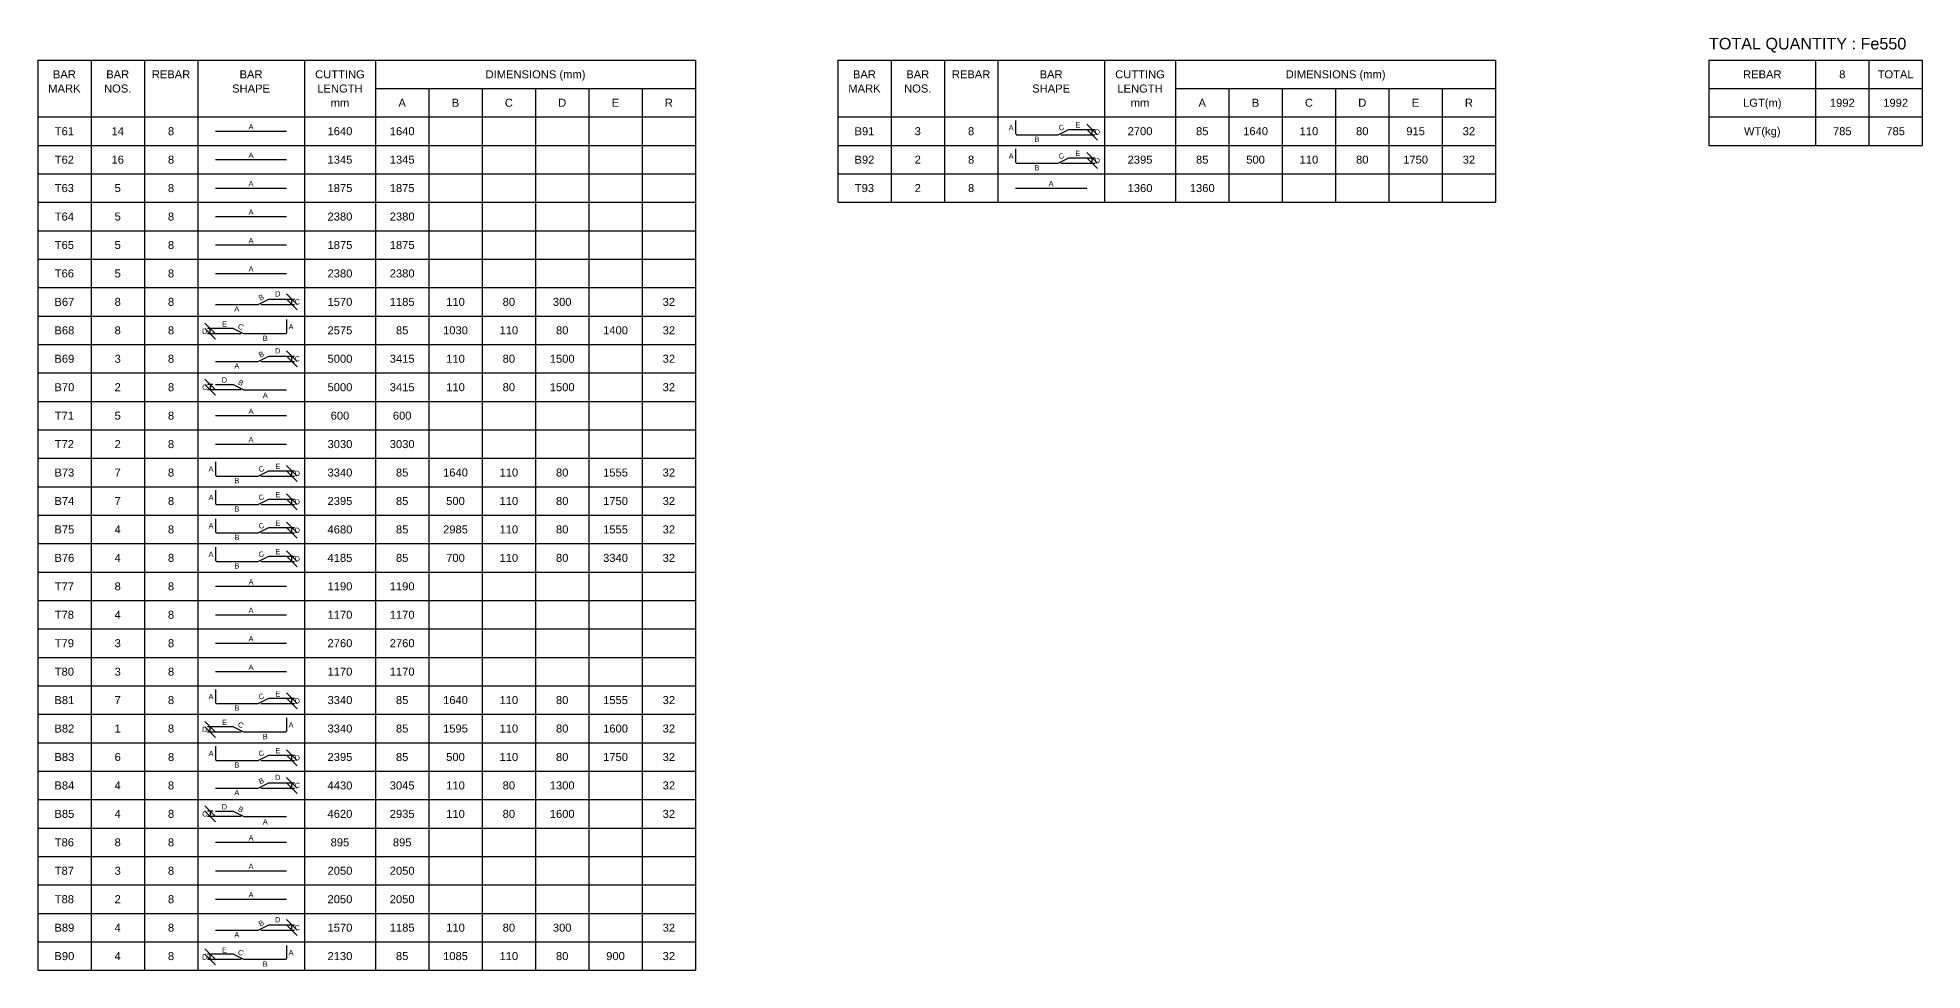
# Model space of a CAD drawing. Header units: inches. Extents: x -3300 to 111336, y -25085 to 3300.
# Drawn here: x 58336 to 111336, y -25085 to 1145 of the extents above; entities that cross this region are included whole.
import ezdxf
from ezdxf.enums import TextEntityAlignment as Align

# ---------------------------------------------------------------- set-up
doc = ezdxf.new("R2010")
doc.units = ezdxf.units.IN
doc.header["$LTSCALE"] = 1000
doc.header["$MEASUREMENT"] = 0
for name, color, linetype in [('Dimension', 31, 'Continuous'), ('Reinforcement', 4, 'Continuous'), ('Schedule Header', 4, 'Continuous'), ('Schedule Line', 60, 'Continuous'), ('Text', 31, 'Continuous')]:
    doc.layers.add(name, color=color, linetype=linetype)
doc.styles.add('SC-BBS1', font='SansSerif')
doc.dimstyles.new('SCBBSDim', dxfattribs={"dimtxt": 225, "dimasz": 0.18, "dimexe": 75, "dimexo": 75, "dimgap": 100, "dimtad": 1, "dimtoh": 1, "dimdec": 0, "dimzin": 0, "dimdsep": 46, "dimtxsty": 'SC-BBS1', "dimtsz": 150, "dimcen": 0.09, "dimclrd": 8, "dimclre": 8, "dimclrt": 31, "dimadec": 0, "dimazin": 0, "dimtfac": 1, "dimtdec": 0, "dimtix": 1, "dimtofl": 0, "dimtmove": 0, "dimatfit": 3, "dimfxl": 1, "dimtolj": 1, "dimtzin": 0, "dimarcsym": 0})

# ---------------------------------------------------------------- blocks, each defined once
blk = doc.blocks.new('*D131')
at = {"color": 8, "linetype": 'ByBlock', "lineweight": -2}
for p, q in [((64611, -6360), (65561, -6360)), ((64911, -6210), (65561, -6210)), ((65636, -6360), (65336, -6060)), ((65336, -6210), (65636, -6510)), ((65486, -6360), (65486, -6210))]:
    blk.add_line(p, q, dxfattribs=at)
at = {"layer": 'Defpoints', "color": 31}
for p in [(64536, -6360), (64836, -6210), (65486, -6360)]:
    blk.add_point(p, dxfattribs=at)
blk = doc.blocks.new('*D132')
at = {"color": 8, "linetype": 'ByBlock', "lineweight": -2}
for p, q in [((63336, -7185), (63036, -6885)), ((63036, -7035), (63336, -7335)), ((63761, -7035), (63111, -7035)), ((64061, -7185), (63111, -7185)), ((63186, -7185), (63186, -7035))]:
    blk.add_line(p, q, dxfattribs=at)
at = {"layer": 'Defpoints', "color": 31}
for p in [(63186, -7185), (63836, -7035), (64136, -7185)]:
    blk.add_point(p, dxfattribs=at)
blk = doc.blocks.new('*D133')
at = {"color": 8, "linetype": 'ByBlock', "lineweight": -2}
for p, q in [((64911, -7810), (65561, -7810)), ((65636, -7960), (65336, -7660)), ((65336, -7810), (65636, -8110)), ((65486, -7960), (65486, -7810)), ((64611, -7960), (65561, -7960))]:
    blk.add_line(p, q, dxfattribs=at)
at = {"layer": 'Defpoints', "color": 31}
for p in [(64836, -7810), (64536, -7960), (65486, -7960)]:
    blk.add_point(p, dxfattribs=at)
blk = doc.blocks.new('*D134')
at = {"color": 8, "linetype": 'ByBlock', "lineweight": -2}
for p, q in [((63336, -8760), (63036, -8460)), ((63036, -8610), (63336, -8910)), ((63261, -8610), (63111, -8610)), ((64061, -8760), (63111, -8760)), ((63186, -8610), (63186, -8760))]:
    blk.add_line(p, q, dxfattribs=at)
at = {"layer": 'Defpoints', "color": 31}
for p in [(63186, -8610), (63336, -8610), (64136, -8760)]:
    blk.add_point(p, dxfattribs=at)
blk = doc.blocks.new('*D135')
at = {"color": 8, "linetype": 'ByBlock', "lineweight": -2}
for p, q in [((64911, -11035), (65561, -11035)), ((65636, -11185), (65336, -10885)), ((65336, -11035), (65636, -11335)), ((65486, -11185), (65486, -11035)), ((64611, -11185), (65561, -11185))]:
    blk.add_line(p, q, dxfattribs=at)
at = {"layer": 'Defpoints', "color": 31}
for p in [(64836, -11035), (64536, -11185), (65486, -11185)]:
    blk.add_point(p, dxfattribs=at)
blk = doc.blocks.new('*D136')
at = {"color": 8, "linetype": 'ByBlock', "lineweight": -2}
for p, q in [((64611, -11985), (65561, -11985)), ((64911, -11835), (65561, -11835)), ((65636, -11985), (65336, -11685)), ((65336, -11835), (65636, -12135)), ((65486, -11985), (65486, -11835))]:
    blk.add_line(p, q, dxfattribs=at)
at = {"layer": 'Defpoints', "color": 31}
for p in [(64536, -11985), (64836, -11835), (65486, -11985)]:
    blk.add_point(p, dxfattribs=at)
blk = doc.blocks.new('*D137')
at = {"color": 8, "linetype": 'ByBlock', "lineweight": -2}
for p, q in [((64911, -12635), (65561, -12635)), ((65636, -12785), (65336, -12485)), ((65336, -12635), (65636, -12935)), ((65486, -12785), (65486, -12635)), ((64611, -12785), (65561, -12785))]:
    blk.add_line(p, q, dxfattribs=at)
at = {"layer": 'Defpoints', "color": 31}
for p in [(64836, -12635), (64536, -12785), (65486, -12785)]:
    blk.add_point(p, dxfattribs=at)
blk = doc.blocks.new('*D138')
at = {"color": 8, "linetype": 'ByBlock', "lineweight": -2}
for p, q in [((64611, -13585), (65561, -13585)), ((64911, -13435), (65561, -13435)), ((65636, -13585), (65336, -13285)), ((65336, -13435), (65636, -13735)), ((65486, -13585), (65486, -13435))]:
    blk.add_line(p, q, dxfattribs=at)
at = {"layer": 'Defpoints', "color": 31}
for p in [(64536, -13585), (64836, -13435), (65486, -13585)]:
    blk.add_point(p, dxfattribs=at)
blk = doc.blocks.new('*D139')
at = {"color": 8, "linetype": 'ByBlock', "lineweight": -2}
for p, q in [((64911, -17435), (65561, -17435)), ((65636, -17585), (65336, -17285)), ((65336, -17435), (65636, -17735)), ((65486, -17585), (65486, -17435)), ((64611, -17585), (65561, -17585))]:
    blk.add_line(p, q, dxfattribs=at)
at = {"layer": 'Defpoints', "color": 31}
for p in [(64836, -17435), (64536, -17585), (65486, -17585)]:
    blk.add_point(p, dxfattribs=at)
blk = doc.blocks.new('*D140')
at = {"color": 8, "linetype": 'ByBlock', "lineweight": -2}
for p, q in [((63336, -18385), (63036, -18085)), ((63036, -18235), (63336, -18535)), ((63761, -18235), (63111, -18235)), ((64061, -18385), (63111, -18385)), ((63186, -18385), (63186, -18235))]:
    blk.add_line(p, q, dxfattribs=at)
at = {"layer": 'Defpoints', "color": 31}
for p in [(63186, -18385), (63836, -18235), (64136, -18385)]:
    blk.add_point(p, dxfattribs=at)
blk = doc.blocks.new('*D141')
at = {"color": 8, "linetype": 'ByBlock', "lineweight": -2}
for p, q in [((64911, -19035), (65561, -19035)), ((65636, -19185), (65336, -18885)), ((65336, -19035), (65636, -19335)), ((65486, -19185), (65486, -19035)), ((64611, -19185), (65561, -19185))]:
    blk.add_line(p, q, dxfattribs=at)
at = {"layer": 'Defpoints', "color": 31}
for p in [(64836, -19035), (64536, -19185), (65486, -19185)]:
    blk.add_point(p, dxfattribs=at)
blk = doc.blocks.new('*D142')
at = {"color": 8, "linetype": 'ByBlock', "lineweight": -2}
for p, q in [((64611, -19960), (65561, -19960)), ((64911, -19810), (65561, -19810)), ((65636, -19960), (65336, -19660)), ((65336, -19810), (65636, -20110)), ((65486, -19960), (65486, -19810))]:
    blk.add_line(p, q, dxfattribs=at)
at = {"layer": 'Defpoints', "color": 31}
for p in [(64536, -19960), (64836, -19810), (65486, -19960)]:
    blk.add_point(p, dxfattribs=at)
blk = doc.blocks.new('*D143')
at = {"color": 8, "linetype": 'ByBlock', "lineweight": -2}
for p, q in [((63336, -20760), (63036, -20460)), ((63036, -20610), (63336, -20910)), ((63261, -20610), (63111, -20610)), ((63186, -20610), (63186, -20760)), ((64061, -20760), (63111, -20760))]:
    blk.add_line(p, q, dxfattribs=at)
at = {"layer": 'Defpoints', "color": 31}
for p in [(63186, -20610), (63336, -20610), (64136, -20760)]:
    blk.add_point(p, dxfattribs=at)
blk = doc.blocks.new('*D144')
at = {"color": 8, "linetype": 'ByBlock', "lineweight": -2}
for p, q in [((64911, -23810), (65561, -23810)), ((65636, -23960), (65336, -23660)), ((65336, -23810), (65636, -24110)), ((65486, -23960), (65486, -23810)), ((64611, -23960), (65561, -23960))]:
    blk.add_line(p, q, dxfattribs=at)
at = {"layer": 'Defpoints', "color": 31}
for p in [(64836, -23810), (64536, -23960), (65486, -23960)]:
    blk.add_point(p, dxfattribs=at)
blk = doc.blocks.new('*D145')
at = {"color": 8, "linetype": 'ByBlock', "lineweight": -2}
for p, q in [((63336, -24785), (63036, -24485)), ((63036, -24635), (63336, -24935)), ((63761, -24635), (63111, -24635)), ((64061, -24785), (63111, -24785)), ((63186, -24785), (63186, -24635))]:
    blk.add_line(p, q, dxfattribs=at)
at = {"layer": 'Defpoints', "color": 31}
for p in [(63186, -24785), (63836, -24635), (64136, -24785)]:
    blk.add_point(p, dxfattribs=at)
blk = doc.blocks.new('*D146')
at = {"color": 8, "linetype": 'ByBlock', "lineweight": -2}
for p, q in [((87111, -1585), (88061, -1585)), ((87411, -1435), (88061, -1435)), ((88136, -1585), (87836, -1285)), ((87836, -1435), (88136, -1735)), ((87986, -1585), (87986, -1435))]:
    blk.add_line(p, q, dxfattribs=at)
at = {"layer": 'Defpoints', "color": 31}
for p in [(87036, -1585), (87336, -1435), (87986, -1585)]:
    blk.add_point(p, dxfattribs=at)
blk = doc.blocks.new('*D147')
at = {"color": 8, "linetype": 'ByBlock', "lineweight": -2}
for p, q in [((88136, -2385), (87836, -2085)), ((87111, -2385), (88061, -2385)), ((87411, -2235), (88061, -2235)), ((87836, -2235), (88136, -2535)), ((87986, -2385), (87986, -2235))]:
    blk.add_line(p, q, dxfattribs=at)
at = {"layer": 'Defpoints', "color": 31}
for p in [(87036, -2385), (87336, -2235), (87986, -2385)]:
    blk.add_point(p, dxfattribs=at)

msp = doc.modelspace()

# ---------------------------------------------------------------- linework, layer by layer
at = {"layer": 'Reinforcement'}
for points in [[(63336, -1485), (65336, -1485)], [(63336, -2285), (65336, -2285)], [(63336, -3085), (65336, -3085)], [(85836, -3085), (87836, -3085)], [(63336, -3885), (65336, -3885)], [(63336, -4685), (65336, -4685)], [(63336, -5485), (65336, -5485)], [(63336, -6360), (64536, -6360), (64836, -6210), (65336, -6210)], [(63336, -7960), (64536, -7960), (64836, -7810), (65336, -7810)], [(63336, -8610), (63836, -8610), (64136, -8760), (65336, -8760)], [(63336, -9485), (65336, -9485)], [(63336, -10285), (65336, -10285)], [(63336, -14285), (65336, -14285)], [(63336, -15085), (65336, -15085)], [(63336, -15885), (65336, -15885)], [(63336, -16685), (65336, -16685)], [(63336, -19960), (64536, -19960), (64836, -19810), (65336, -19810)], [(63336, -20610), (63836, -20610), (64136, -20760), (65336, -20760)], [(63336, -21485), (65336, -21485)], [(63336, -22285), (65336, -22285)], [(63336, -23085), (65336, -23085)], [(63336, -23960), (64536, -23960), (64836, -23810), (65336, -23810)]]:
    msp.add_lwpolyline(points, dxfattribs=at)
for points in [[(85836, -1185), (85836, -1535, 0.5), (85886, -1585), (87036, -1585), (87336, -1435), (87836, -1435)], [(85836, -1985), (85836, -2335, 0.5), (85886, -2385), (87036, -2385), (87336, -2235), (87836, -2235)], [(65336, -6785), (65336, -7135, -0.5), (65286, -7185), (64136, -7185), (63836, -7035), (63336, -7035)], [(63336, -10785), (63336, -11135, 0.5), (63386, -11185), (64536, -11185), (64836, -11035), (65336, -11035)], [(63336, -11585), (63336, -11935, 0.5), (63386, -11985), (64536, -11985), (64836, -11835), (65336, -11835)], [(63336, -12385), (63336, -12735, 0.5), (63386, -12785), (64536, -12785), (64836, -12635), (65336, -12635)], [(63336, -13185), (63336, -13535, 0.5), (63386, -13585), (64536, -13585), (64836, -13435), (65336, -13435)], [(63336, -17185), (63336, -17535, 0.5), (63386, -17585), (64536, -17585), (64836, -17435), (65336, -17435)], [(65336, -17985), (65336, -18335, -0.5), (65286, -18385), (64136, -18385), (63836, -18235), (63336, -18235)], [(63336, -18785), (63336, -19135, 0.5), (63386, -19185), (64536, -19185), (64836, -19035), (65336, -19035)], [(65336, -24385), (65336, -24735, -0.5), (65286, -24785), (64136, -24785), (63836, -24635), (63336, -24635)]]:
    msp.add_lwpolyline(points, format="xyb", dxfattribs=at)
at = {"layer": 'Schedule Line'}
for p, q in [((58336, 515), (76836, 515)), ((58336, 515), (58336, -25085)), ((58336, 515), (58336, -25085)), ((59836, 515), (59836, -25085)), ((61336, 515), (61336, -25085)), ((62836, 515), (62836, -25085)), ((65836, 515), (65836, -25085)), ((67836, 515), (67836, -25085)), ((76836, 515), (76836, -25085)), ((80836, 515), (99336, 515)), ((80836, 515), (80836, -3485)), ((80836, 515), (80836, -3485)), ((82336, 515), (82336, -3485)), ((83836, 515), (83836, -3485)), ((85336, 515), (85336, -3485)), ((88336, 515), (88336, -3485)), ((90336, 515), (90336, -3485)), ((99336, 515), (99336, -3485)), ((105336, 515), (111336, 515)), ((105336, 515), (105336, -1885)), ((108336, 515), (108336, -1885)), ((109836, 515), (109836, -1885)), ((111336, 515), (111336, -1885)), ((67836, -285), (76836, -285)), ((69336, -285), (69336, -25085)), ((70836, -285), (70836, -25085)), ((72336, -285), (72336, -25085)), ((73836, -285), (73836, -25085)), ((75336, -285), (75336, -25085)), ((90336, -285), (99336, -285)), ((91836, -285), (91836, -3485)), ((93336, -285), (93336, -3485)), ((94836, -285), (94836, -3485)), ((96336, -285), (96336, -3485)), ((97836, -285), (97836, -3485)), ((105336, -285), (111336, -285)), ((58336, -1085), (76836, -1085)), ((80836, -1085), (99336, -1085)), ((105336, -1085), (111336, -1085)), ((58336, -1885), (76836, -1885)), ((80836, -1885), (99336, -1885)), ((105336, -1885), (111336, -1885)), ((58336, -2685), (76836, -2685)), ((80836, -2685), (99336, -2685)), ((58336, -3485), (76836, -3485)), ((80836, -3485), (99336, -3485)), ((58336, -4285), (76836, -4285)), ((58336, -5085), (76836, -5085)), ((58336, -5885), (76836, -5885)), ((58336, -5885), (76836, -5885)), ((58336, -6685), (76836, -6685)), ((58336, -7485), (76836, -7485)), ((58336, -8285), (76836, -8285)), ((58336, -9085), (76836, -9085)), ((58336, -9885), (76836, -9885)), ((58336, -10685), (76836, -10685)), ((58336, -10685), (76836, -10685)), ((58336, -11485), (76836, -11485)), ((58336, -12285), (76836, -12285)), ((58336, -13085), (76836, -13085)), ((58336, -13885), (76836, -13885)), ((58336, -14685), (76836, -14685)), ((58336, -15485), (76836, -15485)), ((58336, -16285), (76836, -16285)), ((58336, -17085), (76836, -17085)), ((58336, -17085), (76836, -17085)), ((58336, -17885), (76836, -17885)), ((58336, -18685), (76836, -18685)), ((58336, -19485), (76836, -19485)), ((58336, -20285), (76836, -20285)), ((58336, -21085), (76836, -21085)), ((58336, -21885), (76836, -21885)), ((58336, -22685), (76836, -22685)), ((58336, -23485), (76836, -23485)), ((58336, -23485), (76836, -23485)), ((58336, -24285), (76836, -24285)), ((58336, -25085), (76836, -25085))]:
    msp.add_line(p, q, dxfattribs=at)

# ---------------------------------------------------------------- texts
at = {"layer": 'Dimension', "style": 'SC-BBS1'}
for s, p in [('A', (64336, -1360)), ('A', (85711, -1385)), ('E', (87586, -1310)), ('D', (88136, -1510)), ('A', (64336, -2160)), ('A', (85711, -2185)), ('B', (86436, -1710)), ('E', (87586, -2110)), ('B', (86436, -2510)), ('D', (88136, -2310)), ('A', (64336, -2960)), ('A', (86836, -2960)), ('A', (64336, -3760)), ('A', (64336, -4560)), ('A', (64336, -5360)), ('D', (65086, -6060)), ('C', (65636, -6285)), ('E', (63586, -6910)), ('A', (63936, -6485)), ('D', (63036, -7110)), ('B', (64736, -7310)), ('A', (65461, -6985)), ('D', (65086, -7660)), ('C', (65636, -7885)), ('D', (63586, -8485)), ('A', (63936, -8085)), ('C', (63036, -8685)), ('A', (64736, -8910)), ('A', (64336, -9360)), ('A', (64336, -10160)), ('A', (63211, -10985)), ('E', (65086, -10910)), ('D', (65636, -11110)), ('B', (63936, -11310)), ('E', (65086, -11710)), ('A', (63211, -11785)), ('B', (63936, -12110)), ('D', (65636, -11910)), ('A', (63211, -12585)), ('E', (65086, -12510)), ('D', (65636, -12710)), ('B', (63936, -12910)), ('E', (65086, -13310)), ('A', (63211, -13385)), ('B', (63936, -13710)), ('D', (65636, -13510)), ('A', (64336, -14160)), ('A', (64336, -14960)), ('A', (64336, -15760)), ('A', (64336, -16560)), ('A', (63211, -17385)), ('E', (65086, -17310)), ('D', (65636, -17510)), ('B', (63936, -17710)), ('D', (63036, -18310)), ('E', (63586, -18110)), ('B', (64736, -18510)), ('A', (65461, -18185)), ('A', (63211, -18985)), ('E', (65086, -18910)), ('D', (65636, -19110)), ('B', (63936, -19310)), ('D', (65086, -19660)), ('A', (63936, -20085)), ('C', (65636, -19885)), ('C', (63036, -20685)), ('D', (63586, -20485)), ('A', (64736, -20910)), ('A', (64336, -21360)), ('A', (64336, -22160)), ('A', (64336, -22960)), ('D', (65086, -23660)), ('C', (65636, -23885)), ('A', (63936, -24085)), ('D', (63036, -24710)), ('E', (63586, -24510)), ('B', (64736, -24910)), ('A', (65461, -24585))]:
    msp.add_text(s, height=150, dxfattribs=at).set_placement(p, align=Align.MIDDLE_CENTER)
for s, rotation, p in [('C', 26.56505, (87123.5, -1385)), ('C', 26.56505, (87123.5, -2185)), ('B', 26.56505, (64623.5, -6160)), ('C', -26.56505, (64048.5, -6985)), ('B', 26.56505, (64623.5, -7760)), ('B', -26.56505, (64048.5, -8560)), ('C', 26.56505, (64623.5, -10985)), ('C', 26.56505, (64623.5, -11785)), ('C', 26.56505, (64623.5, -12585)), ('C', 26.56505, (64623.5, -13385)), ('C', 26.56505, (64623.5, -17385)), ('C', -26.56505, (64048.5, -18185)), ('C', 26.56505, (64623.5, -18985)), ('B', 26.56505, (64623.5, -19760)), ('B', -26.56505, (64048.5, -20560)), ('B', 26.56505, (64623.5, -23760)), ('C', -26.56505, (64048.5, -24585))]:
    msp.add_text(s, height=150, rotation=rotation, dxfattribs=at).set_placement(p, align=Align.MIDDLE_CENTER)
at = {"layer": 'Schedule Header', "style": 'SC-BBS1'}
msp.add_text('TOTAL QUANTITY : Fe550', height=325, dxfattribs=at).set_placement((105336, 815))
for s, p in [('BAR', (59086, 115)), ('BAR', (60586, 115)), ('REBAR', (62086, 115)), ('BAR', (64336, 115)), ('CUTTING', (66836, 115)), ('DIMENSIONS (mm)', (72336, 115)), ('BAR', (81586, 115)), ('BAR', (83086, 115)), ('REBAR', (84586, 115)), ('BAR', (86836, 115)), ('CUTTING', (89336, 115)), ('DIMENSIONS (mm)', (94836, 115)), ('REBAR', (106836, 115)), ('8', (109086, 115)), ('TOTAL', (110586, 115)), ('MARK', (59086, -285)), ('NOS.', (60586, -285)), ('SHAPE', (64336, -285)), ('LENGTH', (66836, -285)), ('MARK', (81586, -285)), ('NOS.', (83086, -285)), ('SHAPE', (86836, -285)), ('LENGTH', (89336, -285)), ('mm', (66836, -685)), ('A', (68586, -685)), ('B', (70086, -685)), ('C', (71586, -685)), ('D', (73086, -685)), ('E', (74586, -685)), ('R', (76086, -685)), ('mm', (89336, -685)), ('A', (91086, -685)), ('B', (92586, -685)), ('C', (94086, -685)), ('D', (95586, -685)), ('E', (97086, -685)), ('R', (98586, -685)), ('LGT(m)', (106836, -685)), ('WT(kg)', (106836, -1485))]:
    msp.add_text(s, height=225, dxfattribs=at).set_placement(p, align=Align.MIDDLE_CENTER)
at = {"layer": 'Text', "style": 'SC-BBS1'}
for s, p in [('1992', (109086, -685)), ('1992', (110586, -685)), ('T61', (59086, -1485)), ('14', (60586, -1485)), ('8', (62086, -1485)), ('1640', (66836, -1485)), ('1640', (68586, -1485)), ('B91', (81586, -1485)), ('3', (83086, -1485)), ('8', (84586, -1485)), ('2700', (89336, -1485)), ('85', (91086, -1485)), ('1640', (92586, -1485)), ('110', (94086, -1485)), ('80', (95586, -1485)), ('915', (97086, -1485)), ('32', (98586, -1485)), ('785', (109086, -1485)), ('785', (110586, -1485)), ('T62', (59086, -2285)), ('16', (60586, -2285)), ('8', (62086, -2285)), ('1345', (66836, -2285)), ('1345', (68586, -2285)), ('B92', (81586, -2285)), ('2', (83086, -2285)), ('8', (84586, -2285)), ('2395', (89336, -2285)), ('85', (91086, -2285)), ('500', (92586, -2285)), ('110', (94086, -2285)), ('80', (95586, -2285)), ('1750', (97086, -2285)), ('32', (98586, -2285)), ('T63', (59086, -3085)), ('5', (60586, -3085)), ('8', (62086, -3085)), ('1875', (66836, -3085)), ('1875', (68586, -3085)), ('T93', (81586, -3085)), ('2', (83086, -3085)), ('8', (84586, -3085)), ('1360', (89336, -3085)), ('1360', (91086, -3085)), ('T64', (59086, -3885)), ('5', (60586, -3885)), ('8', (62086, -3885)), ('2380', (66836, -3885)), ('2380', (68586, -3885)), ('T65', (59086, -4685)), ('5', (60586, -4685)), ('8', (62086, -4685)), ('1875', (66836, -4685)), ('1875', (68586, -4685)), ('T66', (59086, -5485)), ('5', (60586, -5485)), ('8', (62086, -5485)), ('2380', (66836, -5485)), ('2380', (68586, -5485)), ('B67', (59086, -6285)), ('8', (60586, -6285)), ('8', (62086, -6285)), ('1570', (66836, -6285)), ('1185', (68586, -6285)), ('110', (70086, -6285)), ('80', (71586, -6285)), ('300', (73086, -6285)), ('32', (76086, -6285)), ('B68', (59086, -7085)), ('8', (60586, -7085)), ('8', (62086, -7085)), ('2575', (66836, -7085)), ('85', (68586, -7085)), ('1030', (70086, -7085)), ('110', (71586, -7085)), ('80', (73086, -7085)), ('1400', (74586, -7085)), ('32', (76086, -7085)), ('B69', (59086, -7885)), ('3', (60586, -7885)), ('8', (62086, -7885)), ('5000', (66836, -7885)), ('3415', (68586, -7885)), ('110', (70086, -7885)), ('80', (71586, -7885)), ('1500', (73086, -7885)), ('32', (76086, -7885)), ('B70', (59086, -8685)), ('2', (60586, -8685)), ('8', (62086, -8685)), ('5000', (66836, -8685)), ('3415', (68586, -8685)), ('110', (70086, -8685)), ('80', (71586, -8685)), ('1500', (73086, -8685)), ('32', (76086, -8685)), ('T71', (59086, -9485)), ('5', (60586, -9485)), ('8', (62086, -9485)), ('600', (66836, -9485)), ('600', (68586, -9485)), ('T72', (59086, -10285)), ('2', (60586, -10285)), ('8', (62086, -10285)), ('3030', (66836, -10285)), ('3030', (68586, -10285)), ('B73', (59086, -11085)), ('7', (60586, -11085)), ('8', (62086, -11085)), ('3340', (66836, -11085)), ('85', (68586, -11085)), ('1640', (70086, -11085)), ('110', (71586, -11085)), ('80', (73086, -11085)), ('1555', (74586, -11085)), ('32', (76086, -11085)), ('B74', (59086, -11885)), ('7', (60586, -11885)), ('8', (62086, -11885)), ('2395', (66836, -11885)), ('85', (68586, -11885)), ('500', (70086, -11885)), ('110', (71586, -11885)), ('80', (73086, -11885)), ('1750', (74586, -11885)), ('32', (76086, -11885)), ('B75', (59086, -12685)), ('4', (60586, -12685)), ('8', (62086, -12685)), ('4680', (66836, -12685)), ('85', (68586, -12685)), ('2985', (70086, -12685)), ('110', (71586, -12685)), ('80', (73086, -12685)), ('1555', (74586, -12685)), ('32', (76086, -12685)), ('B76', (59086, -13485)), ('4', (60586, -13485)), ('8', (62086, -13485)), ('4185', (66836, -13485)), ('85', (68586, -13485)), ('700', (70086, -13485)), ('110', (71586, -13485)), ('80', (73086, -13485)), ('3340', (74586, -13485)), ('32', (76086, -13485)), ('T77', (59086, -14285)), ('8', (60586, -14285)), ('8', (62086, -14285)), ('1190', (66836, -14285)), ('1190', (68586, -14285)), ('T78', (59086, -15085)), ('4', (60586, -15085)), ('8', (62086, -15085)), ('1170', (66836, -15085)), ('1170', (68586, -15085)), ('T79', (59086, -15885)), ('3', (60586, -15885)), ('8', (62086, -15885)), ('2760', (66836, -15885)), ('2760', (68586, -15885)), ('T80', (59086, -16685)), ('3', (60586, -16685)), ('8', (62086, -16685)), ('1170', (66836, -16685)), ('1170', (68586, -16685)), ('B81', (59086, -17485)), ('7', (60586, -17485)), ('8', (62086, -17485)), ('3340', (66836, -17485)), ('85', (68586, -17485)), ('1640', (70086, -17485)), ('110', (71586, -17485)), ('80', (73086, -17485)), ('1555', (74586, -17485)), ('32', (76086, -17485)), ('B82', (59086, -18285)), ('1', (60586, -18285)), ('8', (62086, -18285)), ('3340', (66836, -18285)), ('85', (68586, -18285)), ('1595', (70086, -18285)), ('110', (71586, -18285)), ('80', (73086, -18285)), ('1600', (74586, -18285)), ('32', (76086, -18285)), ('B83', (59086, -19085)), ('6', (60586, -19085)), ('8', (62086, -19085)), ('2395', (66836, -19085)), ('85', (68586, -19085)), ('500', (70086, -19085)), ('110', (71586, -19085)), ('80', (73086, -19085)), ('1750', (74586, -19085)), ('32', (76086, -19085)), ('B84', (59086, -19885)), ('4', (60586, -19885)), ('8', (62086, -19885)), ('4430', (66836, -19885)), ('3045', (68586, -19885)), ('110', (70086, -19885)), ('80', (71586, -19885)), ('1300', (73086, -19885)), ('32', (76086, -19885)), ('B85', (59086, -20685)), ('4', (60586, -20685)), ('8', (62086, -20685)), ('4620', (66836, -20685)), ('2935', (68586, -20685)), ('110', (70086, -20685)), ('80', (71586, -20685)), ('1600', (73086, -20685)), ('32', (76086, -20685)), ('T86', (59086, -21485)), ('8', (60586, -21485)), ('8', (62086, -21485)), ('895', (66836, -21485)), ('895', (68586, -21485)), ('T87', (59086, -22285)), ('3', (60586, -22285)), ('8', (62086, -22285)), ('2050', (66836, -22285)), ('2050', (68586, -22285)), ('T88', (59086, -23085)), ('2', (60586, -23085)), ('8', (62086, -23085)), ('2050', (66836, -23085)), ('2050', (68586, -23085)), ('B89', (59086, -23885)), ('4', (60586, -23885)), ('8', (62086, -23885)), ('1570', (66836, -23885)), ('1185', (68586, -23885)), ('110', (70086, -23885)), ('80', (71586, -23885)), ('300', (73086, -23885)), ('32', (76086, -23885)), ('B90', (59086, -24685)), ('4', (60586, -24685)), ('8', (62086, -24685)), ('2130', (66836, -24685)), ('85', (68586, -24685)), ('1085', (70086, -24685)), ('110', (71586, -24685)), ('80', (73086, -24685)), ('900', (74586, -24685)), ('32', (76086, -24685))]:
    msp.add_text(s, height=225, dxfattribs=at).set_placement(p, align=Align.MIDDLE_CENTER)

# ---------------------------------------------------------------- dimensions: what is measured, and where the dimension line sits
at = {"layer": 'Dimension'}
for base, p1, p2, picture, middle in [((87986, -1435), (87036, -1585), (87336, -1435), '*D146', (87986, -1510)), ((87986, -2235), (87036, -2385), (87336, -2235), '*D147', (87986, -2310)), ((65486, -6210), (64536, -6360), (64836, -6210), '*D131', (65486, -6285)), ((63186, -7035), (64136, -7185), (63836, -7035), '*D132', (63186, -7110)), ((65486, -7810), (64536, -7960), (64836, -7810), '*D133', (65486, -7885)), ((63186, -8760), (63336, -8610), (64136, -8760), '*D134', (63186, -8685)), ((65486, -11035), (64536, -11185), (64836, -11035), '*D135', (65486, -11110)), ((65486, -11835), (64536, -11985), (64836, -11835), '*D136', (65486, -11910)), ((65486, -12635), (64536, -12785), (64836, -12635), '*D137', (65486, -12710)), ((65486, -13435), (64536, -13585), (64836, -13435), '*D138', (65486, -13510)), ((65486, -17435), (64536, -17585), (64836, -17435), '*D139', (65486, -17510)), ((63186, -18235), (64136, -18385), (63836, -18235), '*D140', (63186, -18310)), ((65486, -19035), (64536, -19185), (64836, -19035), '*D141', (65486, -19110)), ((65486, -19810), (64536, -19960), (64836, -19810), '*D142', (65486, -19885)), ((63186, -20760), (63336, -20610), (64136, -20760), '*D143', (63186, -20685)), ((65486, -23810), (64536, -23960), (64836, -23810), '*D144', (65486, -23885)), ((63186, -24635), (64136, -24785), (63836, -24635), '*D145', (63186, -24710))]:
    dim = msp.add_linear_dim(base=base, p1=p1, p2=p2, angle=90, text=' ', dimstyle='SCBBSDim', dxfattribs=at)
    dim.commit()
    dim.dimension.update_dxf_attribs({"geometry": picture, "text_midpoint": middle})

doc.saveas('drawing.dxf')
